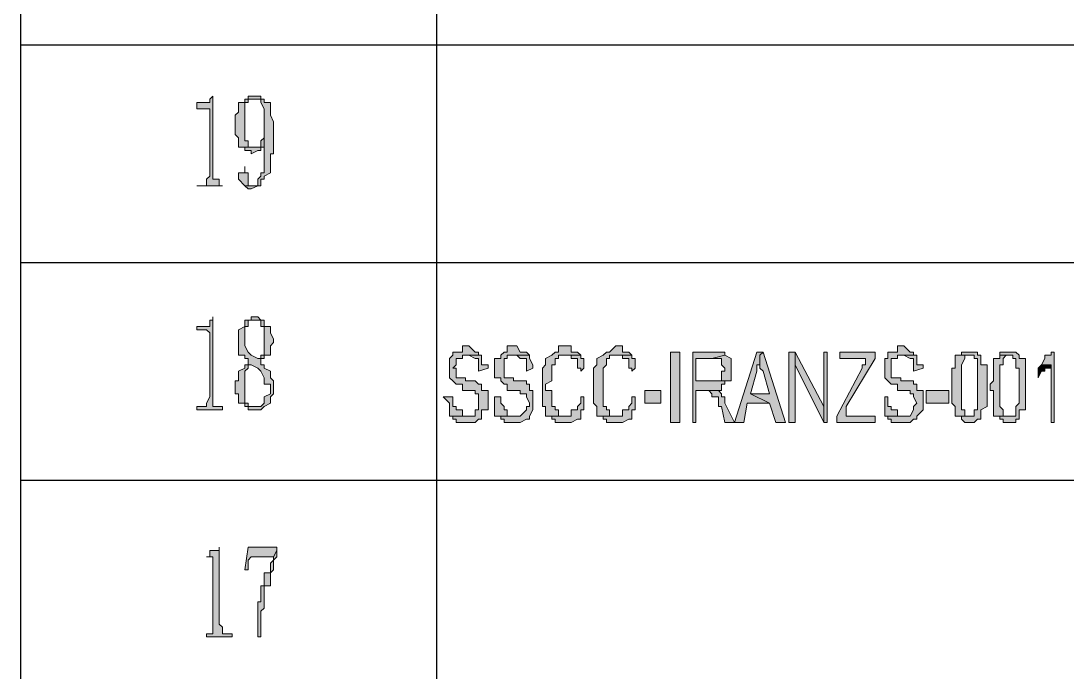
# Model space of a CAD drawing. Header units: millimetres. Extents: x 20 to 821, y 1 to 1134.
# Drawn here: x 557.6 to 616.5, y 311.2 to 347.8 of the extents above; entities that cross this region are included whole.
import ezdxf

# ---------------------------------------------------------------- set-up
doc = ezdxf.new("R2010")
doc.units = ezdxf.units.MM
doc.layers.add('1', color=7, linetype='Continuous')

msp = doc.modelspace()

# ---------------------------------------------------------------- hatches: boundary and pattern name
h = msp.add_hatch(color=0)
h.dxf.hatch_style = 2
h.paths.add_polyline_path([(568.44, 343.581732), (568.26, 343.401732), (568.26, 343.221732), (568.08, 343.221732), (567.54, 343.221732), (567.54, 342.861732), (568.26, 342.861732), (568.26, 342.681732), (568.26, 339.081732), (568.08, 338.901732), (568.08, 338.541732), (567.72, 338.541732), (567.54, 338.541732), (568.98, 338.541732), (568.8, 338.541732), (568.8, 338.901732), (568.44, 338.901732), (568.44, 339.081732)])
h = msp.add_hatch(color=0)
h.dxf.hatch_style = 2
h.paths.add_polyline_path([(570.6, 343.581732), (570.42, 343.581732), (570.42, 343.401732), (570.24, 343.401732), (570.24, 343.221732), (569.88, 343.221732), (569.88, 342.861732), (569.88, 342.681732), (569.7, 342.501732), (569.7, 341.421732), (569.88, 341.241732), (569.88, 340.701732), (570.6, 340.701732), (570.42, 340.701732), (570.42, 341.061732), (570.24, 341.061732), (570.24, 343.221732), (570.42, 343.221732), (570.42, 343.401732), (570.6, 343.401732), (571.14, 343.401732), (571.14, 343.581732)])
h = msp.add_hatch(color=0)
h.dxf.hatch_style = 2
h.paths.add_polyline_path([(571.14, 343.401732), (570.6, 343.401732), (570.96, 343.401732), (571.14, 343.401732), (571.14, 343.221732), (571.32, 342.861732), (571.32, 340.341732), (571.32, 339.261732), (571.14, 339.261732), (571.14, 339.081732), (570.96, 338.901732), (570.96, 338.541732), (570.6, 338.541732), (570.24, 338.541732), (570.42, 338.361732), (570.6, 338.361732), (570.96, 338.541732), (571.14, 338.541732), (571.14, 338.901732), (571.32, 338.901732), (571.32, 339.081732), (571.68, 339.261732), (571.68, 340.341732), (571.86, 340.341732), (571.86, 342.141732), (571.68, 342.501732), (571.68, 343.221732), (571.32, 343.221732), (571.32, 343.401732)])
h = msp.add_hatch(color=0)
h.dxf.hatch_style = 2
h.paths.add_polyline_path([(571.32, 341.241732), (571.14, 341.061732), (571.14, 340.701732), (570.96, 340.701732), (570.24, 340.701732), (570.24, 340.521732), (570.6, 340.521732), (570.6, 340.341732), (570.96, 340.521732), (571.14, 340.521732), (571.14, 340.701732), (571.32, 340.701732), (571.32, 341.061732)])
h = msp.add_hatch(color=0)
h.dxf.hatch_style = 2
h.paths.add_polyline_path([(570.24, 339.621732), (570.24, 339.261732), (569.88, 339.261732), (569.88, 338.901732), (570.24, 338.541732), (570.6, 338.541732), (570.42, 338.541732), (570.42, 339.261732), (570.24, 339.261732)])
h = msp.add_hatch(color=0)
h.dxf.hatch_style = 2
h.paths.add_polyline_path([(568.44, 331.161732), (568.44, 330.981732), (568.26, 330.981732), (568.26, 330.621732), (568.08, 330.621732), (567.54, 330.621732), (567.54, 330.441732), (568.08, 330.441732), (568.26, 330.261732), (568.26, 326.661732), (568.08, 326.301732), (568.08, 326.121732), (567.72, 326.121732), (567.54, 326.121732), (567.54, 325.941732), (568.98, 325.941732), (568.98, 326.121732), (568.8, 326.121732), (568.44, 326.121732), (568.44, 326.301732)])
h = msp.add_hatch(color=0)
h.dxf.hatch_style = 2
h.paths.add_polyline_path([(570.96, 331.161732), (570.6, 331.161732), (570.6, 330.981732), (570.24, 330.981732), (570.24, 330.621732), (569.88, 330.441732), (569.88, 329.001732), (570.24, 329.001732), (570.24, 328.821732), (570.42, 328.821732), (570.42, 328.461732), (570.6, 328.461732), (570.96, 328.281732), (571.14, 328.101732), (571.32, 327.741732), (571.32, 327.381732), (571.68, 327.381732), (571.68, 326.841732), (571.32, 326.661732), (571.32, 326.301732), (571.14, 326.121732), (570.42, 326.121732), (570.42, 325.941732), (571.14, 325.941732), (571.32, 326.121732), (571.68, 326.301732), (571.68, 326.661732), (571.86, 326.841732), (571.86, 327.561732), (571.68, 327.741732), (571.68, 328.101732), (571.32, 328.281732), (571.32, 328.461732), (571.14, 328.461732), (571.14, 328.821732), (570.96, 328.821732), (570.6, 329.001732), (570.42, 329.181732), (570.24, 329.541732), (570.24, 330.621732), (570.42, 330.621732), (570.42, 330.981732), (570.6, 330.981732), (571.32, 330.981732), (571.14, 330.981732)])
h = msp.add_hatch(color=0)
h.dxf.hatch_style = 2
h.paths.add_polyline_path([(571.32, 330.981732), (570.96, 330.981732), (571.14, 330.981732), (571.14, 330.621732), (571.32, 330.621732), (571.32, 329.001732), (571.14, 329.001732), (571.14, 328.821732), (570.96, 328.821732), (571.32, 328.821732), (571.32, 329.001732), (571.68, 329.001732), (571.68, 329.541732), (571.86, 329.721732), (571.86, 329.901732), (571.68, 330.261732), (571.68, 330.621732), (571.32, 330.621732)])
h = msp.add_hatch(color=0)
h.dxf.hatch_style = 2
h.paths.add_polyline_path([(582.66, 329.541732), (582.48, 329.541732), (582.48, 329.181732), (581.94, 329.181732), (581.94, 329.001732), (581.76, 328.821732), (581.76, 327.741732), (581.94, 327.561732), (582.12, 327.381732), (582.48, 327.381732), (582.48, 327.021732), (583.2, 327.021732), (583.2, 326.841732), (583.38, 326.841732), (583.38, 326.661732), (583.38, 325.941732), (583.2, 325.941732), (583.2, 325.581732), (582.84, 325.581732), (581.94, 325.581732), (581.94, 325.401732), (582.12, 325.401732), (582.12, 325.221732), (583.2, 325.221732), (583.38, 325.401732), (583.56, 325.401732), (583.56, 325.581732), (583.56, 325.941732), (583.92, 325.941732), (583.92, 327.021732), (583.56, 327.021732), (583.56, 327.381732), (583.38, 327.381732), (583.2, 327.561732), (582.66, 327.561732), (582.66, 327.741732), (582.12, 327.741732), (582.12, 328.101732), (582.12, 328.281732), (581.94, 328.281732), (582.12, 328.461732), (582.12, 328.821732), (582.48, 328.821732), (582.48, 329.001732), (582.66, 329.001732), (583.56, 329.001732), (583.38, 329.001732), (583.38, 329.181732), (583.2, 329.181732), (582.84, 329.541732)])
h = msp.add_hatch(color=0)
h.dxf.hatch_style = 2
h.paths.add_polyline_path([(585.36, 329.541732), (585, 329.541732), (585, 329.181732), (584.82, 329.181732), (584.64, 329.001732), (584.64, 328.821732), (584.28, 328.821732), (584.28, 327.741732), (584.64, 327.741732), (584.64, 327.561732), (584.82, 327.381732), (585, 327.381732), (585, 327.021732), (585.72, 327.021732), (585.72, 326.841732), (586.08, 326.841732), (586.08, 326.661732), (586.26, 326.301732), (586.26, 326.121732), (586.08, 326.121732), (586.08, 325.941732), (585.72, 325.581732), (584.64, 325.581732), (584.64, 325.401732), (584.82, 325.401732), (584.82, 325.221732), (585.72, 325.221732), (586.08, 325.401732), (586.26, 325.401732), (586.26, 325.581732), (586.44, 325.941732), (586.44, 327.021732), (586.26, 327.021732), (586.26, 327.381732), (586.08, 327.381732), (586.08, 327.561732), (585.72, 327.561732), (585.36, 327.561732), (585.36, 327.741732), (584.82, 327.741732), (584.82, 328.101732), (584.82, 328.821732), (585, 328.821732), (585, 329.001732), (585.36, 329.001732), (586.26, 329.001732), (586.08, 329.181732), (585.72, 329.181732), (585.54, 329.541732)])
h = msp.add_hatch(color=0)
h.dxf.hatch_style = 2
h.paths.add_polyline_path([(588.24, 329.541732), (587.88, 329.541732), (587.88, 329.181732), (587.7, 329.181732), (587.52, 329.001732), (587.16, 328.821732), (587.16, 328.461732), (586.98, 328.281732), (586.98, 327.741732), (586.98, 327.561732), (586.98, 326.121732), (587.16, 326.121732), (587.16, 325.581732), (587.52, 325.581732), (588.24, 325.581732), (587.88, 325.581732), (587.88, 325.941732), (587.7, 325.941732), (587.7, 326.121732), (587.52, 326.121732), (587.52, 327.021732), (587.16, 327.021732), (587.16, 327.381732), (587.52, 327.561732), (587.52, 328.461732), (587.7, 328.461732), (587.7, 328.821732), (587.88, 328.821732), (587.88, 329.001732), (588.24, 329.001732), (589.14, 329.001732), (588.96, 329.181732), (588.6, 329.181732), (588.6, 329.541732)])
h = msp.add_hatch(color=0)
h.dxf.hatch_style = 2
h.paths.add_polyline_path([(591.3, 329.541732), (591.12, 329.541732), (590.76, 329.181732), (590.58, 329.181732), (590.4, 329.001732), (590.04, 328.821732), (590.04, 328.461732), (589.86, 328.281732), (589.86, 327.741732), (589.86, 327.561732), (589.86, 326.301732), (590.04, 326.121732), (590.04, 325.581732), (590.4, 325.581732), (591.12, 325.581732), (590.76, 325.581732), (590.76, 325.941732), (590.58, 325.941732), (590.58, 326.121732), (590.4, 326.121732), (590.4, 328.281732), (590.58, 328.461732), (590.58, 328.821732), (590.76, 328.821732), (590.76, 329.001732), (591.12, 329.001732), (592.02, 329.001732), (591.84, 329.181732), (591.48, 329.181732), (591.48, 329.541732)])
h = msp.add_hatch(color=0)
h.dxf.hatch_style = 2
h.paths.add_polyline_path([(594.18, 325.221732), (594.18, 329.181732), (594.72, 329.181732), (594.72, 325.221732)])
h = msp.add_hatch(color=0)
h.dxf.hatch_style = 2
h.paths.add_polyline_path([(596.52, 329.181732), (595.44, 329.181732), (595.44, 325.221732), (595.62, 325.221732), (595.62, 327.021732), (597.06, 327.021732), (597.06, 327.381732), (597.24, 327.381732), (597.24, 327.561732), (595.62, 327.561732), (595.62, 328.821732), (596.52, 328.821732), (597.24, 329.001732), (597.24, 329.181732), (597.06, 329.181732), (596.88, 329.181732)])
h = msp.add_hatch(color=0)
h.dxf.hatch_style = 2
h.paths.add_polyline_path([(599.4, 329.181732), (599.04, 329.181732), (597.78, 325.221732), (598.32, 325.221732), (598.5, 326.301732), (599.76, 326.301732), (598.68, 326.841732), (599.04, 328.101732), (599.04, 328.461732), (599.22, 328.461732), (599.22, 329.001732)])
h = msp.add_hatch(color=0)
h.dxf.hatch_style = 2
h.paths.add_polyline_path([(599.4, 329.181732), (599.22, 329.001732), (599.22, 328.281732), (599.4, 328.101732), (599.76, 326.841732), (598.68, 326.841732), (599.76, 326.301732), (600.12, 325.221732), (600.66, 325.221732)])
h = msp.add_hatch(color=0)
h.dxf.hatch_style = 2
h.paths.add_polyline_path([(601.2, 329.181732), (600.84, 329.181732), (600.84, 325.221732), (601.2, 325.221732), (601.2, 328.461732)])
h = msp.add_hatch(color=0)
h.dxf.hatch_style = 2
h.paths.add_polyline_path([(601.2, 329.181732), (601.2, 328.461732), (602.82, 325.221732), (602.82, 326.121732)])
h = msp.add_hatch(color=0)
h.dxf.hatch_style = 2
h.paths.add_polyline_path([(603, 329.181732), (602.82, 329.181732), (602.82, 326.121732), (602.82, 325.221732), (603, 325.221732)])
h = msp.add_hatch(color=0)
h.dxf.hatch_style = 2
h.paths.add_polyline_path([(605.7, 329.181732), (603.72, 329.181732), (603.72, 328.821732), (605.16, 328.821732), (605.16, 328.461732), (604.98, 328.461732), (604.98, 328.281732), (603.54, 325.581732), (603.54, 325.221732), (605.7, 325.221732), (605.7, 325.581732), (604.08, 325.581732), (604.08, 326.121732), (605.7, 328.821732)])
h = msp.add_hatch(color=0)
h.dxf.hatch_style = 2
h.paths.add_polyline_path([(607.14, 329.541732), (606.96, 329.541732), (606.96, 329.181732), (606.42, 329.181732), (606.42, 329.001732), (606.42, 328.821732), (606.24, 328.821732), (606.24, 327.741732), (606.42, 327.561732), (606.6, 327.381732), (606.96, 327.381732), (606.96, 327.021732), (607.68, 327.021732), (607.68, 326.841732), (607.86, 326.841732), (607.86, 326.661732), (608.04, 326.301732), (607.86, 326.121732), (607.86, 325.941732), (607.68, 325.581732), (606.42, 325.581732), (606.42, 325.401732), (606.6, 325.401732), (606.6, 325.221732), (607.68, 325.221732), (607.86, 325.401732), (608.04, 325.401732), (608.04, 325.581732), (608.4, 325.941732), (608.4, 327.021732), (608.04, 327.021732), (608.04, 327.381732), (607.86, 327.381732), (607.86, 327.561732), (607.68, 327.561732), (607.14, 327.561732), (607.14, 327.741732), (606.6, 327.741732), (606.6, 328.101732), (606.6, 328.821732), (606.96, 328.821732), (606.96, 329.001732), (607.14, 329.001732), (608.04, 329.001732), (607.86, 329.001732), (607.86, 329.181732), (607.68, 329.181732), (607.32, 329.541732)])
h = msp.add_hatch(color=0)
h.dxf.hatch_style = 2
h.paths.add_polyline_path([(610.92, 329.181732), (610.56, 329.181732), (610.56, 329.001732), (610.2, 329.001732), (610.92, 329.001732), (611.28, 329.001732), (611.28, 328.821732), (611.46, 328.821732), (611.46, 328.461732), (611.46, 328.101732), (611.46, 327.741732), (611.46, 325.941732), (611.28, 325.941732), (611.28, 325.581732), (610.92, 325.581732), (610.56, 325.581732), (610.56, 325.401732), (610.74, 325.221732), (611.28, 325.221732), (611.46, 325.401732), (611.64, 325.401732), (611.64, 325.581732), (611.64, 325.941732), (612, 326.121732), (612, 328.461732), (611.64, 328.461732), (611.64, 329.001732), (611.46, 329.001732), (611.46, 329.181732), (611.28, 329.181732)])
h = msp.add_hatch(color=0)
h.dxf.hatch_style = 2
h.paths.add_polyline_path([(613.08, 329.181732), (612.72, 329.181732), (612.72, 329.001732), (613.44, 329.001732), (613.44, 328.821732), (613.62, 328.821732), (613.62, 328.461732), (613.62, 328.281732), (613.8, 328.281732), (613.8, 328.101732), (613.8, 327.741732), (613.8, 326.301732), (613.62, 326.121732), (613.62, 325.581732), (613.44, 325.581732), (612.72, 325.581732), (612.72, 325.401732), (612.9, 325.401732), (612.9, 325.221732), (613.62, 325.221732), (613.62, 325.401732), (613.8, 325.401732), (613.8, 325.581732), (613.8, 325.941732), (614.16, 325.941732), (614.16, 328.821732), (613.8, 328.821732), (613.8, 329.001732), (613.62, 329.181732)])
h = msp.add_hatch(color=0)
h.dxf.hatch_style = 2
h.paths.add_polyline_path([(615.78, 329.181732), (615.6, 329.181732), (615.6, 329.001732), (615.24, 329.001732), (615.24, 328.821732), (615.06, 328.461732), (615.6, 328.461732), (615.6, 325.221732), (615.78, 325.221732)])
h = msp.add_hatch(color=0)
h.dxf.hatch_style = 2
h.paths.add_polyline_path([(570.42, 328.461732), (570.24, 328.461732), (570.24, 328.281732), (569.88, 328.101732), (569.88, 327.561732), (569.7, 327.561732), (569.7, 326.841732), (569.88, 326.841732), (569.88, 326.301732), (570.24, 326.301732), (570.24, 326.121732), (570.42, 326.121732), (570.96, 326.121732), (570.6, 326.121732), (570.42, 326.121732), (570.42, 326.301732), (570.24, 326.301732), (570.24, 326.661732), (570.24, 328.101732), (570.42, 328.281732), (570.42, 328.461732), (570.6, 328.461732)])
h = msp.add_hatch(color=0)
h.dxf.hatch_style = 2
h.paths.add_polyline_path([(583.56, 329.001732), (582.66, 329.001732), (582.84, 329.001732), (583.2, 328.821732), (583.38, 328.821732), (583.38, 328.461732), (583.38, 328.101732), (583.92, 328.281732), (583.92, 328.461732), (583.56, 328.461732)])
h = msp.add_hatch(color=0)
h.dxf.hatch_style = 2
h.paths.add_polyline_path([(586.26, 329.001732), (585.36, 329.001732), (585.54, 329.001732), (585.72, 328.821732), (586.08, 328.821732), (586.08, 328.461732), (586.08, 328.101732), (586.44, 328.281732), (586.44, 328.461732), (586.26, 328.821732)])
h = msp.add_hatch(color=0)
h.dxf.hatch_style = 2
h.paths.add_polyline_path([(589.14, 329.001732), (588.24, 329.001732), (588.42, 329.001732), (588.6, 329.001732), (588.6, 328.821732), (588.96, 328.821732), (588.96, 328.461732), (588.96, 328.281732), (589.14, 328.281732), (589.14, 328.101732), (589.32, 328.281732), (589.32, 328.821732), (589.14, 328.821732)])
h = msp.add_hatch(color=0)
h.dxf.hatch_style = 2
h.paths.add_polyline_path([(592.02, 329.001732), (591.3, 329.001732), (591.48, 329.001732), (591.48, 328.821732), (591.84, 328.821732), (591.84, 328.281732), (592.02, 328.281732), (592.02, 328.101732), (592.2, 328.281732), (592.2, 328.821732), (592.02, 328.821732)])
h = msp.add_hatch(color=0)
h.dxf.hatch_style = 2
h.paths.add_polyline_path([(597.24, 329.001732), (596.52, 328.821732), (597.06, 328.821732), (597.06, 328.461732), (597.24, 328.281732), (597.24, 328.101732), (597.06, 328.101732), (597.06, 327.561732), (596.88, 327.561732), (596.52, 327.561732), (595.62, 327.561732), (597.6, 327.561732), (597.6, 327.741732), (597.6, 328.821732)])
h = msp.add_hatch(color=0)
h.dxf.hatch_style = 2
h.paths.add_polyline_path([(608.04, 329.001732), (607.14, 329.001732), (607.32, 329.001732), (607.68, 328.821732), (607.86, 328.821732), (607.86, 328.461732), (607.86, 328.101732), (608.4, 328.281732), (608.4, 328.461732), (608.04, 328.461732)])
h = msp.add_hatch(color=0)
h.dxf.hatch_style = 2
h.paths.add_polyline_path([(610.2, 329.001732), (610.2, 328.281732), (610.02, 328.281732), (610.02, 326.301732), (610.2, 326.121732), (610.2, 325.941732), (610.2, 325.581732), (610.56, 325.581732), (610.92, 325.581732), (610.74, 325.581732), (610.74, 325.941732), (610.56, 325.941732), (610.56, 328.461732), (610.74, 328.821732), (610.74, 329.001732), (610.92, 329.001732)])
h = msp.add_hatch(color=0)
h.dxf.hatch_style = 2
h.paths.add_polyline_path([(612.72, 329.001732), (612.72, 328.821732), (612.36, 328.821732), (612.36, 327.561732), (612.18, 327.381732), (612.18, 327.021732), (612.36, 327.021732), (612.36, 325.941732), (612.36, 325.581732), (612.72, 325.581732), (613.08, 325.581732), (612.9, 325.581732), (612.9, 325.941732), (612.72, 326.121732), (612.72, 328.461732), (612.9, 328.461732), (612.9, 328.821732), (613.08, 329.001732)])
h = msp.add_hatch(color=0)
h.dxf.hatch_style = 2
h.paths.add_polyline_path([(615.06, 328.461732), (614.88, 328.281732), (614.88, 327.741732), (615.06, 328.101732), (615.24, 328.101732), (615.24, 328.281732), (615.6, 328.281732), (615.6, 328.461732)])
h = msp.add_hatch(color=0)
h.dxf.hatch_style = 2
h.paths.add_polyline_path([(592.74, 326.301732), (592.74, 327.021732), (593.64, 327.021732), (593.64, 326.301732)])
h = msp.add_hatch(color=0)
h.dxf.hatch_style = 2
h.paths.add_polyline_path([(596.88, 327.021732), (596.16, 327.021732), (596.34, 327.021732), (596.52, 326.841732), (596.52, 326.661732), (596.88, 326.661732), (596.88, 326.121732), (597.06, 326.121732), (597.24, 325.221732), (597.78, 325.221732), (597.24, 326.301732), (597.24, 326.661732), (597.06, 326.661732), (597.06, 326.841732)])
h = msp.add_hatch(color=0)
h.dxf.hatch_style = 2
h.paths.add_polyline_path([(608.58, 326.301732), (608.58, 327.021732), (609.84, 327.021732), (609.84, 326.301732)])
h = msp.add_hatch(color=0)
h.dxf.hatch_style = 2
h.paths.add_polyline_path([(581.94, 326.661732), (581.4, 326.661732), (581.76, 326.301732), (581.76, 325.581732), (581.94, 325.581732), (582.84, 325.581732), (582.66, 325.581732), (582.48, 325.581732), (582.48, 325.941732), (582.12, 325.941732), (582.12, 326.121732), (581.94, 326.121732), (581.94, 326.301732)])
h = msp.add_hatch(color=0)
h.dxf.hatch_style = 2
h.paths.add_polyline_path([(584.64, 326.661732), (584.28, 326.661732), (584.28, 326.301732), (584.28, 325.581732), (584.64, 325.581732), (585.54, 325.581732), (585.36, 325.581732), (585, 325.581732), (585, 325.941732), (584.82, 325.941732), (584.82, 326.121732), (584.64, 326.301732)])
h = msp.add_hatch(color=0)
h.dxf.hatch_style = 2
h.paths.add_polyline_path([(589.14, 326.661732), (589.14, 326.301732), (588.96, 326.121732), (588.96, 325.941732), (588.6, 325.941732), (588.6, 325.581732), (588.42, 325.581732), (587.52, 325.581732), (587.52, 325.401732), (587.7, 325.401732), (587.7, 325.221732), (587.88, 325.221732), (588.24, 325.221732), (588.6, 325.221732), (588.96, 325.401732), (589.14, 325.401732), (589.14, 325.581732), (589.14, 325.941732), (589.32, 325.941732), (589.32, 326.661732)])
h = msp.add_hatch(color=0)
h.dxf.hatch_style = 2
h.paths.add_polyline_path([(592.02, 326.661732), (592.02, 326.301732), (591.84, 326.121732), (591.84, 325.941732), (591.48, 325.941732), (591.48, 325.581732), (591.3, 325.581732), (590.4, 325.581732), (590.4, 325.401732), (590.58, 325.401732), (590.58, 325.221732), (590.76, 325.221732), (591.12, 325.221732), (591.48, 325.221732), (591.84, 325.401732), (592.02, 325.401732), (592.02, 325.581732), (592.02, 325.941732), (592.2, 325.941732), (592.2, 326.661732)])
h = msp.add_hatch(color=0)
h.dxf.hatch_style = 2
h.paths.add_polyline_path([(606.42, 326.661732), (606.24, 326.661732), (606.24, 326.301732), (606.24, 325.581732), (606.42, 325.581732), (607.32, 325.581732), (607.14, 325.581732), (606.96, 325.581732), (606.96, 325.941732), (606.6, 325.941732), (606.6, 326.121732), (606.42, 326.121732), (606.42, 326.301732)])
h = msp.add_hatch(color=0)
h.dxf.hatch_style = 2
h.paths.add_polyline_path([(568.8, 318.201732), (568.8, 318.021732), (568.44, 318.021732), (568.26, 318.021732), (568.26, 317.661732), (568.08, 317.661732), (568.26, 317.661732), (568.44, 317.661732), (568.44, 317.481732), (568.44, 313.341732), (568.26, 313.341732), (568.08, 313.341732), (568.08, 313.161732), (569.52, 313.161732), (569.52, 313.341732), (569.16, 313.341732), (568.98, 313.341732), (568.98, 313.701732), (568.8, 313.881732)])
h = msp.add_hatch(color=0)
h.dxf.hatch_style = 2
h.paths.add_polyline_path([(572.04, 318.201732), (570.42, 318.201732), (570.24, 316.941732), (570.42, 316.941732), (570.42, 317.301732), (570.42, 317.481732), (570.6, 317.661732), (571.86, 317.661732), (572.04, 318.021732)])
h = msp.add_hatch(color=0)
h.dxf.hatch_style = 2
h.paths.add_polyline_path([(572.04, 318.021732), (571.86, 317.661732), (571.86, 317.481732), (571.68, 317.301732), (571.68, 316.761732), (571.32, 316.761732), (571.32, 316.041732), (571.14, 316.041732), (571.14, 315.141732), (570.96, 315.141732), (570.96, 314.421732), (570.96, 314.061732), (570.96, 313.161732), (571.14, 313.161732), (571.14, 314.601732), (571.32, 314.781732), (571.32, 316.041732), (571.68, 316.041732), (571.68, 316.761732), (571.86, 316.941732), (571.86, 317.481732), (572.04, 317.661732)])

# ---------------------------------------------------------------- linework, layer by layer
at = {"layer": '1', "color": 0, "lineweight": 25}
for points in [[(557.64, 0.501732), (557.64, 1133.601732)], [(581.04, 89.781732), (581.04, 419.721732)], [(557.64, 346.461732), (821.16, 346.461732)], [(557.64, 334.221732), (821.16, 334.221732)], [(557.64, 321.981732), (821.16, 321.981732)]]:
    msp.add_lwpolyline(points, dxfattribs=at)
at = {"layer": '1', "color": 0, "lineweight": 5}
for points in [[(568.44, 343.581732), (568.26, 343.401732), (568.26, 343.221732), (568.08, 343.221732), (567.54, 343.221732), (567.54, 342.861732), (568.26, 342.861732), (568.26, 342.681732), (568.26, 339.081732), (568.08, 338.901732), (568.08, 338.541732), (567.72, 338.541732), (567.54, 338.541732), (568.98, 338.541732), (568.8, 338.541732), (568.8, 338.901732), (568.44, 338.901732), (568.44, 339.081732), (568.44, 343.581732)], [(570.6, 343.581732), (570.42, 343.581732), (570.42, 343.401732), (570.24, 343.401732), (570.24, 343.221732), (569.88, 343.221732), (569.88, 342.861732), (569.88, 342.681732), (569.7, 342.501732), (569.7, 341.421732), (569.88, 341.241732), (569.88, 340.701732), (569.88, 340.701732), (570.6, 340.701732), (570.42, 340.701732), (570.42, 341.061732), (570.24, 341.061732), (570.24, 343.221732), (570.42, 343.221732), (570.42, 343.401732), (570.6, 343.401732), (571.14, 343.401732), (571.14, 343.581732), (570.6, 343.581732)], [(571.14, 343.401732), (570.6, 343.401732), (570.96, 343.401732), (571.14, 343.401732), (571.14, 343.221732), (571.32, 342.861732), (571.32, 340.341732), (571.32, 340.341732), (571.32, 339.261732), (571.14, 339.261732), (571.14, 339.081732), (570.96, 338.901732), (570.96, 338.541732), (570.6, 338.541732), (570.24, 338.541732), (570.42, 338.361732), (570.6, 338.361732), (570.96, 338.541732), (571.14, 338.541732), (571.14, 338.901732), (571.32, 338.901732), (571.32, 339.081732), (571.68, 339.261732), (571.68, 340.341732), (571.86, 340.341732), (571.86, 342.141732), (571.68, 342.501732), (571.68, 343.221732), (571.32, 343.221732), (571.32, 343.401732), (571.14, 343.401732)], [(571.32, 341.241732), (571.14, 341.061732), (571.14, 340.701732), (570.96, 340.701732), (570.24, 340.701732), (570.24, 340.521732), (570.6, 340.521732), (570.6, 340.341732), (570.96, 340.521732), (571.14, 340.521732), (571.14, 340.701732), (571.32, 340.701732), (571.32, 341.061732), (571.32, 341.241732)], [(570.24, 339.621732), (570.24, 339.261732), (569.88, 339.261732), (569.88, 338.901732), (570.24, 338.541732), (570.6, 338.541732), (570.42, 338.541732), (570.42, 339.261732), (570.24, 339.261732), (570.24, 339.621732)], [(568.44, 331.161732), (568.44, 330.981732), (568.26, 330.981732), (568.26, 330.621732), (568.08, 330.621732), (567.54, 330.621732), (567.54, 330.441732), (568.08, 330.441732), (568.26, 330.261732), (568.26, 326.661732), (568.08, 326.301732), (568.08, 326.121732), (567.72, 326.121732), (567.54, 326.121732), (567.54, 325.941732), (568.98, 325.941732), (568.98, 326.121732), (568.8, 326.121732), (568.44, 326.121732), (568.44, 326.301732), (568.44, 331.161732)], [(570.96, 331.161732), (570.6, 331.161732), (570.6, 330.981732), (570.24, 330.981732), (570.24, 330.621732), (569.88, 330.441732), (569.88, 329.001732), (570.24, 329.001732), (570.24, 328.821732), (570.42, 328.821732), (570.42, 328.461732), (570.42, 328.461732), (570.6, 328.461732), (570.96, 328.281732), (571.14, 328.101732), (571.32, 327.741732), (571.32, 327.381732), (571.68, 327.381732), (571.68, 326.841732), (571.32, 326.661732), (571.32, 326.301732), (571.14, 326.121732), (570.42, 326.121732), (570.42, 325.941732), (571.14, 325.941732), (571.32, 326.121732), (571.68, 326.301732), (571.68, 326.661732), (571.86, 326.841732), (571.86, 327.561732), (571.68, 327.741732), (571.68, 328.101732), (571.32, 328.281732), (571.32, 328.461732), (571.14, 328.461732), (571.14, 328.821732), (570.96, 328.821732), (570.6, 329.001732), (570.42, 329.181732), (570.24, 329.541732), (570.24, 330.621732), (570.42, 330.621732), (570.42, 330.981732), (570.6, 330.981732), (571.32, 330.981732), (571.14, 330.981732), (570.96, 331.161732)], [(571.32, 330.981732), (570.96, 330.981732), (571.14, 330.981732), (571.14, 330.621732), (571.32, 330.621732), (571.32, 329.001732), (571.14, 329.001732), (571.14, 328.821732), (570.96, 328.821732), (571.32, 328.821732), (571.32, 329.001732), (571.68, 329.001732), (571.68, 329.541732), (571.86, 329.721732), (571.86, 329.901732), (571.68, 330.261732), (571.68, 330.621732), (571.32, 330.621732), (571.32, 330.981732)], [(582.66, 329.541732), (582.48, 329.541732), (582.48, 329.181732), (581.94, 329.181732), (581.94, 329.001732), (581.76, 328.821732), (581.76, 327.741732), (581.94, 327.561732), (581.94, 327.561732), (582.12, 327.381732), (582.48, 327.381732), (582.48, 327.021732), (583.2, 327.021732), (583.2, 326.841732), (583.38, 326.841732), (583.38, 326.661732), (583.38, 325.941732), (583.2, 325.941732), (583.2, 325.581732), (582.84, 325.581732), (581.94, 325.581732), (581.94, 325.401732), (582.12, 325.401732), (582.12, 325.221732), (583.2, 325.221732), (583.38, 325.401732), (583.56, 325.401732), (583.56, 325.581732), (583.56, 325.941732), (583.92, 325.941732), (583.92, 327.021732), (583.56, 327.021732), (583.56, 327.381732), (583.38, 327.381732), (583.2, 327.561732), (582.66, 327.561732), (582.66, 327.741732), (582.12, 327.741732), (582.12, 328.101732), (582.12, 328.281732), (581.94, 328.281732), (582.12, 328.461732), (582.12, 328.821732), (582.48, 328.821732), (582.48, 329.001732), (582.66, 329.001732), (583.56, 329.001732), (583.38, 329.001732), (583.38, 329.181732), (583.2, 329.181732), (582.84, 329.541732), (582.66, 329.541732)], [(585.36, 329.541732), (585, 329.541732), (585, 329.181732), (584.82, 329.181732), (584.64, 329.001732), (584.64, 328.821732), (584.28, 328.821732), (584.28, 327.741732), (584.64, 327.741732), (584.64, 327.561732), (584.64, 327.561732), (584.82, 327.381732), (585, 327.381732), (585, 327.021732), (585.72, 327.021732), (585.72, 326.841732), (586.08, 326.841732), (586.08, 326.661732), (586.26, 326.301732), (586.26, 326.121732), (586.08, 326.121732), (586.08, 325.941732), (585.72, 325.581732), (584.64, 325.581732), (584.64, 325.401732), (584.82, 325.401732), (584.82, 325.221732), (585.72, 325.221732), (586.08, 325.401732), (586.26, 325.401732), (586.26, 325.581732), (586.44, 325.941732), (586.44, 327.021732), (586.26, 327.021732), (586.26, 327.381732), (586.08, 327.381732), (586.08, 327.561732), (585.72, 327.561732), (585.36, 327.561732), (585.36, 327.741732), (584.82, 327.741732), (584.82, 328.101732), (584.82, 328.821732), (585, 328.821732), (585, 329.001732), (585.36, 329.001732), (586.26, 329.001732), (586.08, 329.181732), (585.72, 329.181732), (585.54, 329.541732), (585.36, 329.541732)], [(588.24, 329.541732), (587.88, 329.541732), (587.88, 329.181732), (587.7, 329.181732), (587.52, 329.001732), (587.16, 328.821732), (587.16, 328.461732), (586.98, 328.281732), (586.98, 327.741732), (586.98, 327.561732), (586.98, 326.121732), (587.16, 326.121732), (587.16, 325.581732), (587.52, 325.581732), (588.24, 325.581732), (587.88, 325.581732), (587.88, 325.941732), (587.7, 325.941732), (587.7, 326.121732), (587.52, 326.121732), (587.52, 327.021732), (587.16, 327.021732), (587.16, 327.381732), (587.52, 327.561732), (587.52, 328.461732), (587.7, 328.461732), (587.7, 328.821732), (587.88, 328.821732), (587.88, 329.001732), (588.24, 329.001732), (589.14, 329.001732), (588.96, 329.181732), (588.6, 329.181732), (588.6, 329.541732), (588.24, 329.541732)], [(591.3, 329.541732), (591.12, 329.541732), (590.76, 329.181732), (590.58, 329.181732), (590.4, 329.001732), (590.04, 328.821732), (590.04, 328.461732), (589.86, 328.281732), (589.86, 327.741732), (589.86, 327.561732), (589.86, 326.301732), (590.04, 326.121732), (590.04, 325.581732), (590.4, 325.581732), (591.12, 325.581732), (590.76, 325.581732), (590.76, 325.941732), (590.58, 325.941732), (590.58, 326.121732), (590.4, 326.121732), (590.4, 328.281732), (590.58, 328.461732), (590.58, 328.821732), (590.76, 328.821732), (590.76, 329.001732), (591.12, 329.001732), (592.02, 329.001732), (591.84, 329.181732), (591.48, 329.181732), (591.48, 329.541732), (591.3, 329.541732)], [(594.18, 325.221732), (594.18, 329.181732), (594.72, 329.181732), (594.72, 325.221732), (594.18, 325.221732)], [(596.52, 329.181732), (595.44, 329.181732), (595.44, 325.221732), (595.62, 325.221732), (595.62, 327.021732), (597.06, 327.021732), (597.06, 327.381732), (597.24, 327.381732), (597.24, 327.561732), (595.62, 327.561732), (595.62, 328.821732), (596.52, 328.821732), (597.24, 329.001732), (597.24, 329.181732), (597.06, 329.181732), (596.88, 329.181732), (596.52, 329.181732)], [(599.4, 329.181732), (599.04, 329.181732), (597.78, 325.221732), (598.32, 325.221732), (598.5, 326.301732), (599.76, 326.301732), (598.68, 326.841732), (599.04, 328.101732), (599.04, 328.461732), (599.22, 328.461732), (599.22, 329.001732), (599.4, 329.181732)], [(599.4, 329.181732), (599.22, 329.001732), (599.22, 328.281732), (599.4, 328.101732), (599.76, 326.841732), (598.68, 326.841732), (599.76, 326.301732), (600.12, 325.221732), (600.66, 325.221732), (599.4, 329.181732)], [(601.2, 329.181732), (600.84, 329.181732), (600.84, 325.221732), (601.2, 325.221732), (601.2, 328.461732), (601.2, 329.181732)], [(601.2, 329.181732), (601.2, 328.461732), (602.82, 325.221732), (602.82, 326.121732), (601.2, 329.181732)], [(603, 329.181732), (602.82, 329.181732), (602.82, 326.121732), (602.82, 325.221732), (603, 325.221732), (603, 329.181732)], [(605.7, 329.181732), (603.72, 329.181732), (603.72, 328.821732), (605.16, 328.821732), (605.16, 328.461732), (604.98, 328.461732), (604.98, 328.281732), (603.54, 325.581732), (603.54, 325.221732), (605.7, 325.221732), (605.7, 325.581732), (604.08, 325.581732), (604.08, 326.121732), (605.7, 328.821732), (605.7, 329.181732)], [(607.14, 329.541732), (606.96, 329.541732), (606.96, 329.181732), (606.42, 329.181732), (606.42, 329.001732), (606.42, 328.821732), (606.24, 328.821732), (606.24, 327.741732), (606.42, 327.561732), (606.42, 327.561732), (606.6, 327.381732), (606.96, 327.381732), (606.96, 327.021732), (607.68, 327.021732), (607.68, 326.841732), (607.86, 326.841732), (607.86, 326.661732), (608.04, 326.301732), (607.86, 326.121732), (607.86, 325.941732), (607.68, 325.581732), (606.42, 325.581732), (606.42, 325.401732), (606.6, 325.401732), (606.6, 325.221732), (607.68, 325.221732), (607.86, 325.401732), (608.04, 325.401732), (608.04, 325.581732), (608.4, 325.941732), (608.4, 327.021732), (608.04, 327.021732), (608.04, 327.381732), (607.86, 327.381732), (607.86, 327.561732), (607.68, 327.561732), (607.14, 327.561732), (607.14, 327.741732), (606.6, 327.741732), (606.6, 328.101732), (606.6, 328.821732), (606.96, 328.821732), (606.96, 329.001732), (607.14, 329.001732), (608.04, 329.001732), (607.86, 329.001732), (607.86, 329.181732), (607.68, 329.181732), (607.32, 329.541732), (607.14, 329.541732)], [(610.92, 329.181732), (610.56, 329.181732), (610.56, 329.001732), (610.2, 329.001732), (610.92, 329.001732), (611.28, 329.001732), (611.28, 328.821732), (611.46, 328.821732), (611.46, 328.461732), (611.46, 328.101732), (611.46, 327.741732), (611.46, 325.941732), (611.28, 325.941732), (611.28, 325.581732), (610.92, 325.581732), (610.56, 325.581732), (610.56, 325.401732), (610.74, 325.221732), (611.28, 325.221732), (611.46, 325.401732), (611.64, 325.401732), (611.64, 325.581732), (611.64, 325.941732), (612, 326.121732), (612, 328.461732), (611.64, 328.461732), (611.64, 329.001732), (611.46, 329.001732), (611.46, 329.181732), (611.28, 329.181732), (610.92, 329.181732)], [(613.08, 329.181732), (612.72, 329.181732), (612.72, 329.001732), (613.44, 329.001732), (613.44, 328.821732), (613.62, 328.821732), (613.62, 328.461732), (613.62, 328.281732), (613.8, 328.281732), (613.8, 328.101732), (613.8, 327.741732), (613.8, 326.301732), (613.62, 326.121732), (613.62, 325.581732), (613.44, 325.581732), (612.72, 325.581732), (612.72, 325.401732), (612.9, 325.401732), (612.9, 325.221732), (613.62, 325.221732), (613.62, 325.401732), (613.8, 325.401732), (613.8, 325.581732), (613.8, 325.941732), (614.16, 325.941732), (614.16, 328.821732), (613.8, 328.821732), (613.8, 329.001732), (613.62, 329.181732), (613.08, 329.181732)], [(615.78, 329.181732), (615.6, 329.181732), (615.6, 329.001732), (615.24, 329.001732), (615.24, 328.821732), (615.06, 328.461732), (615.6, 328.461732), (615.6, 325.221732), (615.78, 325.221732), (615.78, 329.181732)], [(570.42, 328.461732), (570.24, 328.461732), (570.24, 328.281732), (569.88, 328.101732), (569.88, 327.561732), (569.7, 327.561732), (569.7, 326.841732), (569.88, 326.841732), (569.88, 326.301732), (570.24, 326.301732), (570.24, 326.121732), (570.42, 326.121732), (570.96, 326.121732), (570.6, 326.121732), (570.42, 326.121732), (570.42, 326.301732), (570.24, 326.301732), (570.24, 326.661732), (570.24, 328.101732), (570.42, 328.281732), (570.42, 328.461732), (570.6, 328.461732), (570.42, 328.461732)], [(583.56, 329.001732), (582.66, 329.001732), (582.84, 329.001732), (583.2, 328.821732), (583.38, 328.821732), (583.38, 328.461732), (583.38, 328.101732), (583.92, 328.281732), (583.92, 328.461732), (583.56, 328.461732), (583.56, 329.001732)], [(586.26, 329.001732), (585.36, 329.001732), (585.54, 329.001732), (585.72, 328.821732), (586.08, 328.821732), (586.08, 328.461732), (586.08, 328.101732), (586.44, 328.281732), (586.44, 328.461732), (586.26, 328.821732), (586.26, 329.001732)], [(589.14, 329.001732), (588.24, 329.001732), (588.42, 329.001732), (588.6, 329.001732), (588.6, 328.821732), (588.96, 328.821732), (588.96, 328.461732), (588.96, 328.281732), (589.14, 328.281732), (589.14, 328.101732), (589.32, 328.281732), (589.32, 328.821732), (589.14, 328.821732), (589.14, 329.001732)], [(592.02, 329.001732), (591.3, 329.001732), (591.48, 329.001732), (591.48, 328.821732), (591.84, 328.821732), (591.84, 328.281732), (592.02, 328.281732), (592.02, 328.101732), (592.2, 328.281732), (592.2, 328.821732), (592.02, 328.821732), (592.02, 329.001732)], [(597.24, 329.001732), (596.52, 328.821732), (597.06, 328.821732), (597.06, 328.461732), (597.24, 328.281732), (597.24, 328.101732), (597.06, 328.101732), (597.06, 327.561732), (596.88, 327.561732), (596.52, 327.561732), (595.62, 327.561732), (597.6, 327.561732), (597.6, 327.741732), (597.6, 328.821732), (597.24, 329.001732)], [(608.04, 329.001732), (607.14, 329.001732), (607.32, 329.001732), (607.68, 328.821732), (607.86, 328.821732), (607.86, 328.461732), (607.86, 328.101732), (608.4, 328.281732), (608.4, 328.461732), (608.04, 328.461732), (608.04, 329.001732)], [(610.2, 329.001732), (610.2, 328.281732), (610.02, 328.281732), (610.02, 326.301732), (610.2, 326.121732), (610.2, 325.941732), (610.2, 325.941732), (610.2, 325.581732), (610.56, 325.581732), (610.92, 325.581732), (610.74, 325.581732), (610.74, 325.941732), (610.56, 325.941732), (610.56, 328.461732), (610.74, 328.821732), (610.74, 329.001732), (610.92, 329.001732), (610.2, 329.001732)], [(612.72, 329.001732), (612.72, 328.821732), (612.36, 328.821732), (612.36, 327.561732), (612.18, 327.381732), (612.18, 327.021732), (612.36, 327.021732), (612.36, 325.941732), (612.36, 325.941732), (612.36, 325.581732), (612.72, 325.581732), (613.08, 325.581732), (612.9, 325.581732), (612.9, 325.941732), (612.72, 326.121732), (612.72, 328.461732), (612.9, 328.461732), (612.9, 328.821732), (613.08, 329.001732), (612.72, 329.001732)], [(615.06, 328.461732), (614.88, 328.281732), (614.88, 327.741732), (615.06, 328.101732), (615.24, 328.101732), (615.24, 328.281732), (615.6, 328.281732), (615.6, 328.461732), (615.06, 328.461732)], [(592.74, 326.301732), (592.74, 327.021732), (593.64, 327.021732), (593.64, 326.301732), (592.74, 326.301732)], [(596.88, 327.021732), (596.16, 327.021732), (596.34, 327.021732), (596.52, 326.841732), (596.52, 326.661732), (596.88, 326.661732), (596.88, 326.121732), (597.06, 326.121732), (597.24, 325.221732), (597.78, 325.221732), (597.24, 326.301732), (597.24, 326.661732), (597.06, 326.661732), (597.06, 326.841732), (597.06, 326.841732), (596.88, 327.021732)], [(608.58, 326.301732), (608.58, 327.021732), (609.84, 327.021732), (609.84, 326.301732), (608.58, 326.301732)], [(581.94, 326.661732), (581.4, 326.661732), (581.76, 326.301732), (581.76, 325.581732), (581.94, 325.581732), (582.84, 325.581732), (582.66, 325.581732), (582.48, 325.581732), (582.48, 325.941732), (582.12, 325.941732), (582.12, 326.121732), (581.94, 326.121732), (581.94, 326.301732), (581.94, 326.661732)], [(584.64, 326.661732), (584.28, 326.661732), (584.28, 326.301732), (584.28, 325.581732), (584.64, 325.581732), (585.54, 325.581732), (585.36, 325.581732), (585, 325.581732), (585, 325.941732), (584.82, 325.941732), (584.82, 326.121732), (584.64, 326.301732), (584.64, 326.661732)], [(589.14, 326.661732), (589.14, 326.301732), (588.96, 326.121732), (588.96, 325.941732), (588.6, 325.941732), (588.6, 325.581732), (588.42, 325.581732), (587.52, 325.581732), (587.52, 325.401732), (587.7, 325.401732), (587.7, 325.221732), (587.88, 325.221732), (588.24, 325.221732), (588.6, 325.221732), (588.96, 325.401732), (589.14, 325.401732), (589.14, 325.581732), (589.14, 325.941732), (589.32, 325.941732), (589.32, 326.661732), (589.14, 326.661732)], [(592.02, 326.661732), (592.02, 326.301732), (591.84, 326.121732), (591.84, 325.941732), (591.48, 325.941732), (591.48, 325.581732), (591.3, 325.581732), (590.4, 325.581732), (590.4, 325.401732), (590.58, 325.401732), (590.58, 325.221732), (590.76, 325.221732), (591.12, 325.221732), (591.48, 325.221732), (591.84, 325.401732), (592.02, 325.401732), (592.02, 325.581732), (592.02, 325.941732), (592.2, 325.941732), (592.2, 326.661732), (592.02, 326.661732)], [(606.42, 326.661732), (606.24, 326.661732), (606.24, 326.301732), (606.24, 325.581732), (606.42, 325.581732), (607.32, 325.581732), (607.14, 325.581732), (606.96, 325.581732), (606.96, 325.941732), (606.6, 325.941732), (606.6, 326.121732), (606.42, 326.121732), (606.42, 326.301732), (606.42, 326.661732)], [(568.8, 318.201732), (568.8, 318.021732), (568.44, 318.021732), (568.26, 318.021732), (568.26, 317.661732), (568.08, 317.661732), (568.26, 317.661732), (568.44, 317.661732), (568.44, 317.481732), (568.44, 313.341732), (568.26, 313.341732), (568.08, 313.341732), (568.08, 313.161732), (569.52, 313.161732), (569.52, 313.341732), (569.16, 313.341732), (568.98, 313.341732), (568.98, 313.701732), (568.8, 313.881732), (568.8, 318.201732)], [(572.04, 318.201732), (570.42, 318.201732), (570.24, 316.941732), (570.42, 316.941732), (570.42, 317.301732), (570.42, 317.481732), (570.6, 317.661732), (571.86, 317.661732), (572.04, 318.021732), (572.04, 318.201732)], [(572.04, 318.021732), (571.86, 317.661732), (571.86, 317.481732), (571.68, 317.301732), (571.68, 316.761732), (571.32, 316.761732), (571.32, 316.041732), (571.14, 316.041732), (571.14, 315.141732), (570.96, 315.141732), (570.96, 314.421732), (570.96, 314.061732), (570.96, 313.161732), (571.14, 313.161732), (571.14, 314.601732), (571.32, 314.781732), (571.32, 316.041732), (571.68, 316.041732), (571.68, 316.761732), (571.86, 316.941732), (571.86, 317.481732), (572.04, 317.661732), (572.04, 318.021732)]]:
    msp.add_lwpolyline(points, dxfattribs=at)

doc.saveas('drawing.dxf')
